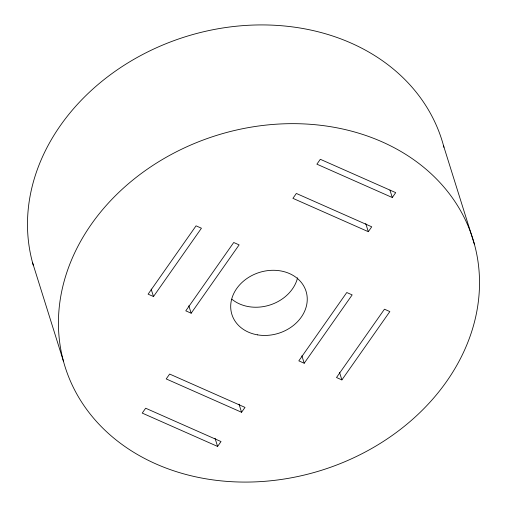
<?xml version="1.0" encoding="UTF-8"?>
<svg xmlns="http://www.w3.org/2000/svg" width="507" height="507" viewBox="0 0 507 507"><rect width="100%" height="100%" fill="white"/><g stroke="black" fill="none" stroke-linecap="round" stroke-linejoin="round"><path stroke-width="0.76" d="M153.488 296.544L201.437 228.22L196.057 225.837L148.101 294.161L153.488 296.544L151.162 289.123M191.164 313.218L239.12 244.887L233.733 242.504L185.784 310.835L191.164 313.218L188.838 305.791M217.598 446.439L221.02 441.559L145.661 408.217L142.239 413.097L217.598 446.439L215.038 438.27M241.573 412.273L245.001 407.394L169.636 374.052L166.214 378.932L241.573 412.273L239.012 404.104M368.304 231.686L371.732 226.806L296.348 193.452L292.919 198.338L368.304 231.686L365.743 223.524M392.279 197.527L395.707 192.641L320.323 159.293L316.894 164.173L392.279 197.527L389.953 190.1M304.206 363.234L352.162 294.903L346.775 292.52L298.826 360.851L304.206 363.234L301.88 355.806M341.889 379.901L389.839 311.577L384.458 309.194L336.502 377.525L341.889 379.901L339.563 372.48M443.562 145.82L474.501 244.558A213.681 175.466 -17.4 0 1 205.766 478.785A213.681 175.466 -17.4 0 1 126.642 185.27A213.681 175.466 -17.4 0 1 474.501 244.558M32.499 262.442L63.438 361.18M297.571 277.817A38.849 31.903 -17.4 0 1 270.199 304.929A38.849 31.903 -17.4 0 1 231.921 299.244M33.348 265.465A213.681 175.466 -17.4 0 1 191.412 34.939A213.681 175.466 -17.4 0 1 443.955 147.309M257.48 334.854A38.849 31.903 -17.4 0 0 306.342 292.266A38.849 31.903 -17.4 0 0 243.094 281.486A38.849 31.903 -17.4 0 0 257.48 334.854"/></g></svg>
